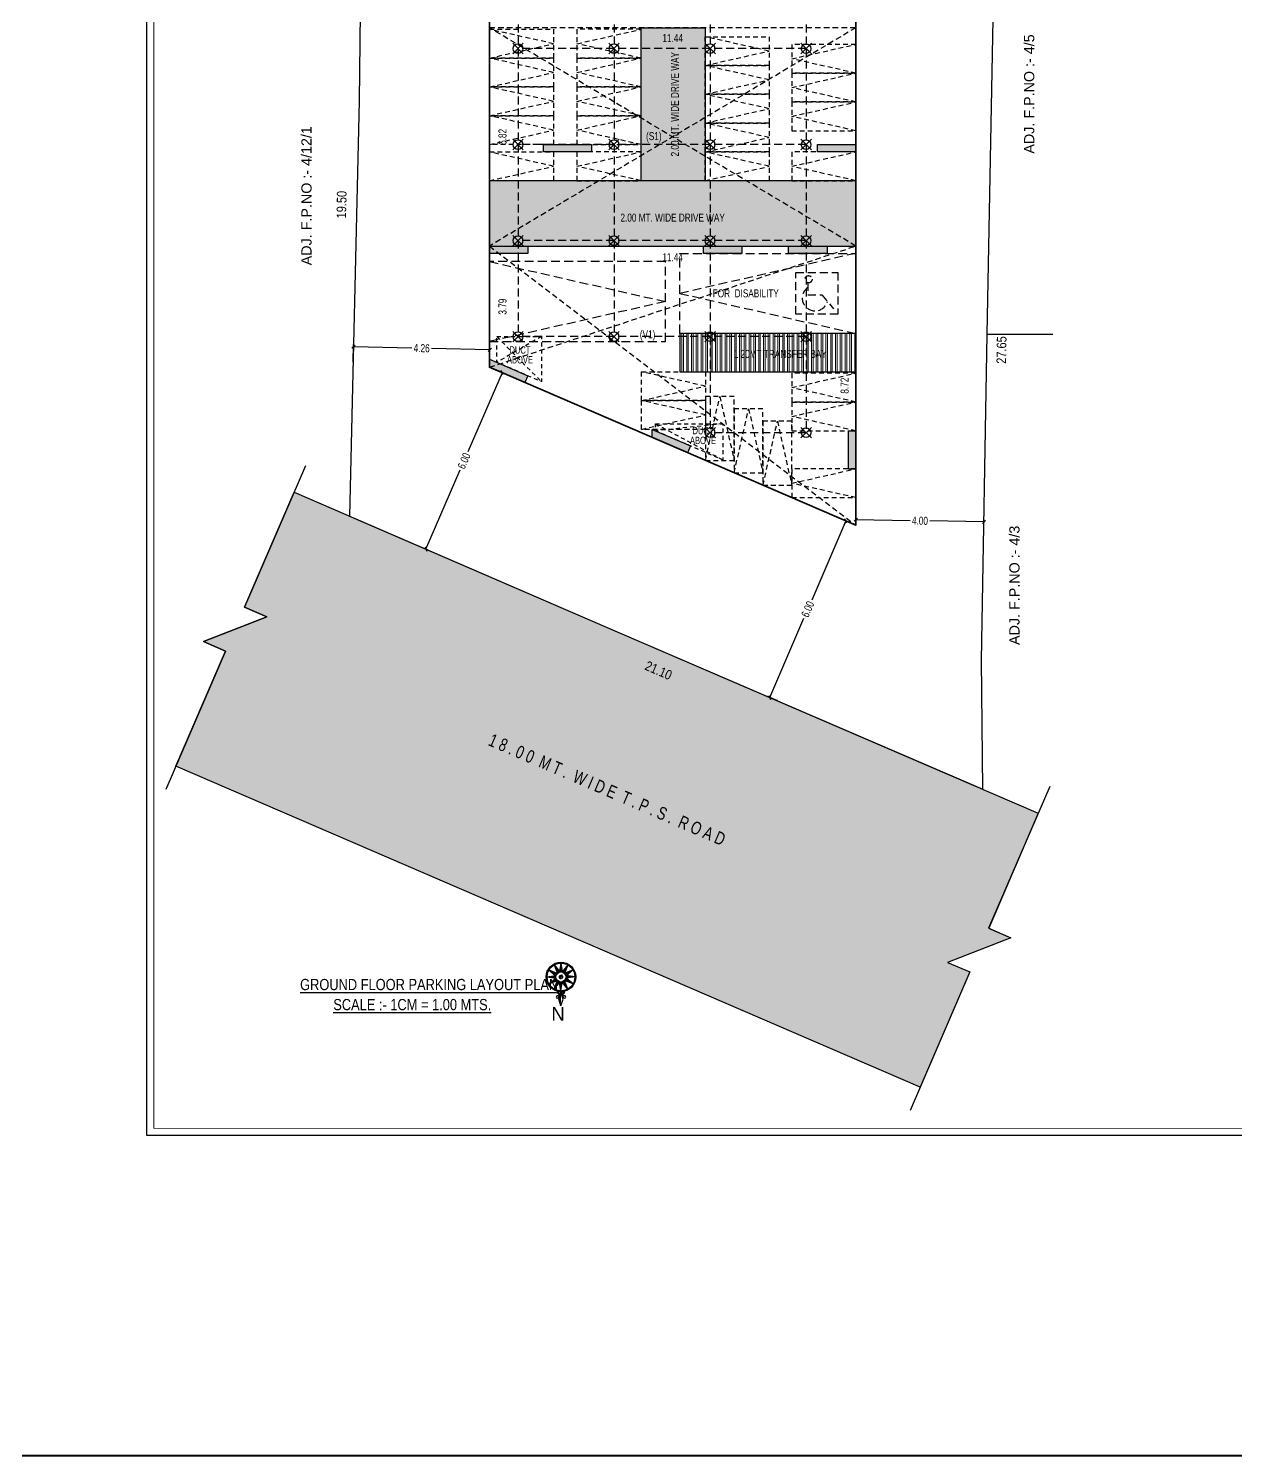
# Model space of a CAD drawing. Header units: millimetres. Extents: x 49 to 419, y 19 to 121.
# Drawn here: x 188.24 to 225.94, y 19.12 to 63.7 of the extents above; entities that cross this region are included whole.
import ezdxf
from ezdxf.enums import TextEntityAlignment as Align

# ---------------------------------------------------------------- set-up
doc = ezdxf.new("R2010")
doc.units = ezdxf.units.MM
doc.header["$MEASUREMENT"] = 0
doc.header["$PDMODE"] = 32
doc.header["$PDSIZE"] = 0.3
doc.linetypes.add('CONTINOUS', pattern=[0])
doc.linetypes.add('HIDDEN', pattern=[0.375, 0.25, -0.125])
for name, color, linetype, lineweight in [('A_BUILT UP', 1, 'Continuous', 35), ('A_FIRE SYSTEM', 1, 'HIDDEN', 25), ('F.P.LINE', 1, 'Continuous', 30)]:
    doc.layers.add(name, color=color, linetype=linetype, lineweight=lineweight)
for name, color, linetype in [('A_CAR', 251, 'HIDDEN'), ('A_DUCT', 2, 'HIDDEN'), ('A_MARGIN', 7, 'Continuous'), ('A_PARKING', 7, 'HIDDEN'), ('A_ROAD', 73, 'Continuous'), ('A_SCOOTER', 251, 'HIDDEN'), ('A_SHEET AREA TABLE-1', 7, 'Continuous'), ('A_TEXT', 7, 'Continuous'), ('COLUM HATCH_BSE', 25, 'Continuous'), ('COLUMN_BSE', 6, 'Continuous'), ('F.P.NO.', 1, 'Continuous'), ('GENERALTEXT', 7, 'Continuous'), ('K DIM IN TO IN', 7, 'Continuous'), ('K TEXT', 7, 'Continuous')]:
    doc.layers.add(name, color=color, linetype=linetype)
doc.styles.add('AAAAA', font='arial.ttf', dxfattribs={"width": 0.7})
doc.styles.add('ARIAL', font='arial.ttf')
doc.styles.add('Dinesh', font='swisscl.ttf')
doc.styles.add('GOTHICE', font='gothice_.ttf')
doc.styles.add('ROMAND', font='swissc.ttf')
doc.styles.add('SWISS', font='swisscl.ttf')
doc.dimstyles.new('Dim', dxfattribs={"dimtxt": 0.21, "dimasz": 0.1, "dimexe": 0.0625, "dimexo": 0.0625, "dimgap": 9e-05, "dimtad": 0, "dimtoh": 1, "dimzin": 0, "dimdsep": 46, "dimtxsty": 'Dinesh', "dimcen": 0, "dimclrd": 256, "dimclre": 256, "dimclrt": 256, "dimadec": 0, "dimazin": 0, "dimtfac": 1, "dimtofl": 0, "dimtmove": 0, "dimatfit": 3, "dimfxl": 0, "dimtolj": 1, "dimtzin": 0, "dimlwd": -1, "dimarcsym": 1})
doc.dimstyles.new('PARKING', dxfattribs={"dimtxt": 0.5, "dimasz": 0.12, "dimexe": 0.1, "dimexo": 0, "dimgap": 0.1, "dimtad": 0, "dimzin": 0, "dimdsep": 46, "dimtxsty": 'AAAAA', "dimblk1": 'OBLIQUE', "dimblk2": 'OBLIQUE', "dimsah": 1, "dimcen": 0, "dimdle": 0.1, "dimse1": 1, "dimse2": 1, "dimsd1": 1, "dimsd2": 1, "dimclrd": 7, "dimclre": 7, "dimclrt": 7, "dimadec": 0, "dimazin": 0, "dimtfac": 1, "dimtix": 1, "dimtofl": 0, "dimtmove": 2, "dimatfit": 3, "dimldrblk": 'OBLIQUE', "dimfxl": 0.1, "dimtolj": 1, "dimtzin": 0, "dimarcsym": 0})
doc.dimstyles.new('SAT', dxfattribs={"dimtxt": 0.23, "dimasz": 0.11, "dimexe": 0.075, "dimexo": 0.075, "dimgap": 0.06, "dimtad": 0, "dimzin": 4, "dimdsep": 46, "dimtxsty": 'ARIAL', "dimblk": 'ARCHTICK', "dimcen": 0, "dimclrd": 256, "dimclre": 256, "dimadec": 0, "dimazin": 0, "dimtfac": 0.6, "dimtix": 1, "dimtofl": 0, "dimtmove": 2, "dimatfit": 3, "dimfxl": 0, "dimtolj": 1, "dimtzin": 0, "dimlwd": -1, "dimlwe": -1, "dimarcsym": 1})

# ---------------------------------------------------------------- blocks, each defined once
blk = doc.blocks.new('_OBLIQUE')
at = {"color": 0, "linetype": 'ByBlock'}
blk.add_line((-0.5, -0.5), (0.5, 0.5), dxfattribs=at)
blk = doc.blocks.new('*D166')
at = {"layer": 'A_MARGIN', "lineweight": -2, "transparency": 16777216}
for p, q in [((214.084, 48.244), (214.088, 48.42)), ((218.085, 48.172), (218.088, 48.348))]:
    blk.add_line(p, q, dxfattribs=at)
at = {"layer": 'A_MARGIN', "transparency": 16777216}
for p, q in [((214.086, 48.357), (215.777, 48.327)), ((218.087, 48.286), (216.396, 48.316))]:
    blk.add_line(p, q, dxfattribs=at)
at = {"layer": 'Defpoints', "color": 0, "transparency": 16777216}
for p in [(214.083, 48.181), (218.087, 48.286), (218.084, 48.11)]:
    blk.add_point(p, dxfattribs=at)
at = {"layer": 'A_MARGIN', "transparency": 16777216, "xscale": 0.1, "yscale": 0.1, "zscale": 0.1}
for p, rotation in [((214.086, 48.357), 178.979631493382), ((218.087, 48.286), 358.979631493382)]:
    blk.add_blockref('_OBLIQUE', p, dxfattribs=dict(at, rotation=rotation))
at = {"layer": 'A_MARGIN', "transparency": 16777216, "insert": (216.087, 48.322), "char_height": 0.25, "attachment_point": 5, "rotation": 358.9796, "style": 'Dinesh'}
blk.add_mtext('\\A1;4.00', dxfattribs=at)
blk = doc.blocks.new('*D167')
at = {"layer": 'A_MARGIN', "transparency": 16777216}
for p, q in [((213.769, 48.316), (212.704, 45.842)), ((211.395, 42.802), (212.46, 45.276))]:
    blk.add_line(p, q, dxfattribs=at)
at = {"layer": 'A_MARGIN', "lineweight": -2, "transparency": 16777216}
for p, q in [((214.026, 48.206), (213.712, 48.341)), ((211.651, 42.692), (211.337, 42.827))]:
    blk.add_line(p, q, dxfattribs=at)
at = {"layer": 'Defpoints', "color": 0, "transparency": 16777216}
for p in [(214.083, 48.181), (211.395, 42.802), (211.709, 42.667)]:
    blk.add_point(p, dxfattribs=at)
at = {"layer": 'A_MARGIN', "transparency": 16777216, "xscale": 0.1, "yscale": 0.1, "zscale": 0.1}
for p, rotation in [((213.769, 48.316), 66.70171963049556), ((211.395, 42.802), 246.7017196304955)]:
    blk.add_blockref('_OBLIQUE', p, dxfattribs=dict(at, rotation=rotation))
at = {"layer": 'A_MARGIN', "transparency": 16777216, "insert": (212.582, 45.559), "char_height": 0.25, "attachment_point": 5, "rotation": 66.7017, "style": 'Dinesh'}
blk.add_mtext('\\A1;6.00', dxfattribs=at)
blk = doc.blocks.new('*D168')
at = {"layer": 'A_MARGIN', "lineweight": -2, "transparency": 16777216}
for p, q in [((202.696, 53.093), (203.091, 52.922)), ((200.315, 47.584), (200.71, 47.413))]:
    blk.add_line(p, q, dxfattribs=at)
at = {"layer": 'A_MARGIN', "transparency": 16777216}
for p, q in [((203.033, 52.947), (201.965, 50.475)), ((200.652, 47.438), (201.721, 49.91))]:
    blk.add_line(p, q, dxfattribs=at)
at = {"layer": 'Defpoints', "color": 0, "transparency": 16777216}
for p in [(202.638, 53.118), (200.257, 47.609), (200.652, 47.438)]:
    blk.add_point(p, dxfattribs=at)
at = {"layer": 'A_MARGIN', "transparency": 16777216, "xscale": 0.1, "yscale": 0.1, "zscale": 0.1}
for p, rotation in [((203.033, 52.947), 66.62437431015441), ((200.652, 47.438), 246.6243743101545)]:
    blk.add_blockref('_OBLIQUE', p, dxfattribs=dict(at, rotation=rotation))
at = {"layer": 'A_MARGIN', "transparency": 16777216, "insert": (201.843, 50.192), "char_height": 0.25, "attachment_point": 5, "rotation": 66.6244, "style": 'Dinesh'}
blk.add_mtext('\\A1;6.00', dxfattribs=at)
blk = doc.blocks.new('*D169')
at = {"layer": 'A_MARGIN', "lineweight": -2, "transparency": 16777216}
for p, q in [((198.378, 53.279), (198.391, 53.825)), ((202.64, 53.18), (202.652, 53.726))]:
    blk.add_line(p, q, dxfattribs=at)
at = {"layer": 'A_MARGIN', "transparency": 16777216}
for p, q in [((198.39, 53.762), (200.211, 53.72)), ((202.651, 53.663), (200.829, 53.706))]:
    blk.add_line(p, q, dxfattribs=at)
at = {"layer": 'Defpoints', "color": 0, "transparency": 16777216}
for p in [(198.39, 53.762), (198.377, 53.216), (202.638, 53.118)]:
    blk.add_point(p, dxfattribs=at)
at = {"layer": 'A_MARGIN', "transparency": 16777216, "xscale": 0.1, "yscale": 0.1, "zscale": 0.1}
for p, rotation in [((198.39, 53.762), 178.6707521960963), ((202.651, 53.663), 358.6707521960964)]:
    blk.add_blockref('_OBLIQUE', p, dxfattribs=dict(at, rotation=rotation))
at = {"layer": 'A_MARGIN', "transparency": 16777216, "insert": (200.52, 53.713), "char_height": 0.25, "attachment_point": 5, "rotation": 358.6708, "style": 'Dinesh'}
blk.add_mtext('\\A1;4.26', dxfattribs=at)
blk = doc.blocks.new('A$C43F9707E')
at = {"layer": 'A_FIRE SYSTEM', "linetype": 'CONTINOUS'}
for p, q in [((0.165, -0.165), (-0.165, 0.165)), ((-0.165, -0.165), (0.165, 0.165))]:
    blk.add_line(p, q, dxfattribs=at)
blk.add_circle((0, 0), 0.15, dxfattribs=at)
blk = doc.blocks.new('A$C2EEB2833')
at = {"layer": 'A_FIRE SYSTEM'}
for p, q in [((-2.931, 17.342), (-10.931, 17.342)), ((-10.931, 17.342), (-10.931, 5.342)), ((-6.931, 17.342), (-6.931, 5.342)), ((-2.931, 17.342), (-2.931, 5.342)), ((-2.931, 14.342), (-10.931, 14.342)), ((-2.931, 11.342), (-10.931, 11.342)), ((-2.931, 8.342), (-10.931, 8.342)), ((-2.931, 5.342), (-10.931, 5.342)), ((0, 0), (-2.931, 5.342)), ((-0.931, -1.638), (0, 0)), ((-0.931, -1.638), (-9.931, -1.638)), ((-9.931, -1.638), (-9.931, -13.638)), ((-6.931, -1.638), (-6.931, -13.638)), ((-3.931, -1.638), (-3.931, -16.638)), ((-0.931, -1.638), (-0.931, -16.638)), ((-0.931, -4.638), (-9.931, -4.638)), ((-0.931, -7.638), (-9.931, -7.638)), ((-0.931, -10.638), (-9.931, -10.638)), ((-0.931, -13.638), (-9.931, -13.638)), ((-0.931, -16.638), (-3.931, -16.638))]:
    blk.add_line(p, q, dxfattribs=at)
for p in [(-10.931, 17.342), (-6.931, 17.342), (-2.931, 17.342), (-10.931, 14.342), (-6.931, 14.342), (-2.931, 14.342), (-10.951, 11.342), (-6.951, 11.342), (-2.951, 11.342), (-10.931, 8.342), (-6.931, 8.342), (-2.931, 8.342), (-10.931, 5.342), (-6.931, 5.342), (-2.931, 5.342), (-9.931, -1.638), (-6.931, -1.638), (-3.931, -1.638), (-0.931, -1.638), (-9.931, -4.638), (-6.931, -4.638), (-3.931, -4.638), (-0.931, -4.638), (-9.931, -7.638), (-6.931, -7.638), (-3.931, -7.638), (-0.931, -7.638), (-9.931, -10.638), (-6.931, -10.638), (-3.931, -10.638), (-0.931, -10.638), (-9.931, -13.638), (-6.931, -13.638), (-3.931, -13.638), (-0.931, -13.638), (-3.931, -16.638), (-0.931, -16.638)]:
    blk.add_blockref('A$C43F9707E', p, dxfattribs=at)
blk = doc.blocks.new('*D182')
at = {"layer": 'Defpoints', "color": 0, "ltscale": 0.7, "transparency": 16777216}
for p in [(202.638, 56.906), (203.046, 56.906), (202.638, 53.118)]:
    blk.add_point(p, dxfattribs=at)
at = {"layer": 'A_PARKING', "color": 0, "ltscale": 0.7, "transparency": 16777216, "insert": (203.046, 55.012), "char_height": 0.25, "attachment_point": 5, "rotation": 90, "style": 'Dinesh'}
blk.add_mtext('\\A1;3.79', dxfattribs=at)
blk = doc.blocks.new('_ArchTick')
at = {"const_width": 0.15}
blk.add_lwpolyline([(-0.5, -0.5), (0.5, 0.5)], dxfattribs=at)
blk = doc.blocks.new('*D183')
at = {"layer": 'Defpoints', "color": 0, "ltscale": 0.7, "transparency": 16777216}
for p in [(214.083, 56.906), (213.734, 48.181), (214.083, 48.181)]:
    blk.add_point(p, dxfattribs=at)
at = {"layer": 'A_PARKING', "color": 0, "ltscale": 0.7, "transparency": 16777216, "insert": (213.734, 52.543), "char_height": 0.25, "attachment_point": 5, "rotation": 90, "style": 'Dinesh'}
blk.add_mtext('\\A1;8.72', dxfattribs=at)
blk = doc.blocks.new('*D184')
at = {"layer": 'Defpoints', "color": 0, "ltscale": 0.7, "transparency": 16777216}
for p in [(202.638, 56.906), (214.083, 56.906), (202.638, 56.556)]:
    blk.add_point(p, dxfattribs=at)
at = {"layer": 'A_PARKING', "color": 0, "ltscale": 0.7, "transparency": 16777216, "insert": (208.361, 56.556), "char_height": 0.25, "attachment_point": 5, "style": 'Dinesh'}
blk.add_mtext('\\A1;11.44', dxfattribs=at)
blk = doc.blocks.new('*D185')
at = {"layer": 'Defpoints', "color": 0, "ltscale": 0.7, "transparency": 16777216}
for p in [(202.638, 63.725), (202.638, 63.402), (214.083, 63.725)]:
    blk.add_point(p, dxfattribs=at)
at = {"layer": 'A_PARKING', "color": 0, "ltscale": 0.7, "transparency": 16777216, "insert": (208.361, 63.402), "char_height": 0.25, "attachment_point": 5, "style": 'Dinesh'}
blk.add_mtext('\\A1;11.44', dxfattribs=at)
blk = doc.blocks.new('*D186')
at = {"layer": 'Defpoints', "color": 0, "ltscale": 0.7, "transparency": 16777216}
for p in [(202.638, 63.725), (203.046, 63.725), (202.638, 56.906)]:
    blk.add_point(p, dxfattribs=at)
at = {"layer": 'A_PARKING', "color": 0, "ltscale": 0.7, "transparency": 16777216, "insert": (203.046, 60.315), "char_height": 0.25, "attachment_point": 5, "rotation": 90, "style": 'Dinesh'}
blk.add_mtext('\\A1;6.82', dxfattribs=at)
blk = doc.blocks.new('CAR1')
at = {"layer": 'A_CAR', "ltscale": 1.1}
blk.add_lwpolyline([(2.5, 0), (2.5, -5.5), (0, -5.5), (0, 0)], close=True, dxfattribs=at)
blk.add_lwpolyline([(0, 0), (1.25, -5.5), (2.5, 0)], dxfattribs=at)
blk = doc.blocks.new('A$C36180724')
at = {"layer": 'A_CAR', "color": 7, "linetype": 'HIDDEN'}
for p, q in [((-0.28, 0.33), (-0.28, -0.041)), ((-0.28, -0.041), (0.156, -0.041)), ((0.156, -0.041), (0.523, -0.478))]:
    blk.add_line(p, q, dxfattribs=at)
blk.add_lwpolyline([(-0.655, 0.65), (0.655, 0.65), (0.655, -0.65), (-0.655, -0.65)], close=True, dxfattribs=at)
blk.add_circle((-0.256, 0.441), 0.113, dxfattribs=at)
blk.add_arc((-0.053, -0.147, 0.002), 0.399, 124.7519, 344.8879, dxfattribs=at)
blk = doc.blocks.new('A$C7DEE5F00')
at = {"layer": 'A_SCOOTER', "ltscale": 0.6}
blk.add_lwpolyline([(0, 0), (0.9, 0), (0.9, 2), (0, 2)], close=True, dxfattribs=at)
blk.add_lwpolyline([(0, 0), (0.45, 2), (0.9, 0)], dxfattribs=at)
blk = doc.blocks.new('*D280')
at = {"layer": 'Defpoints', "color": 0, "transparency": 16777216}
for p in [(198.64, 67.912), (197.831, 48.478), (198.267, 48.469)]:
    blk.add_point(p, dxfattribs=at)
at = {"layer": 'K DIM IN TO IN', "color": 7, "lineweight": -3, "transparency": 16777216, "insert": (198.018, 58.199), "char_height": 0.3, "attachment_point": 5, "rotation": 88.9001, "style": 'ROMAND'}
blk.add_mtext('\\A1;19.50', dxfattribs=at)
blk = doc.blocks.new('*D281')
at = {"layer": 'Defpoints', "color": 0, "transparency": 16777216}
for p in [(198.267, 48.469), (218.052, 39.936), (217.811, 39.378)]:
    blk.add_point(p, dxfattribs=at)
at = {"layer": 'K DIM IN TO IN', "color": 7, "lineweight": -3, "transparency": 16777216, "insert": (207.919, 43.645), "char_height": 0.3, "attachment_point": 5, "rotation": 336.6687, "style": 'ROMAND'}
blk.add_mtext('\\A1;21.10', dxfattribs=at)
blk = doc.blocks.new('*D282')
at = {"layer": 'Defpoints', "color": 0, "transparency": 16777216}
for p in [(218.443, 67.389), (218.831, 67.383), (218.052, 39.936)]:
    blk.add_point(p, dxfattribs=at)
at = {"layer": 'K DIM IN TO IN', "color": 7, "lineweight": -3, "transparency": 16777216, "insert": (218.636, 53.657), "char_height": 0.3, "attachment_point": 5, "rotation": 89.1846, "style": 'ROMAND'}
blk.add_mtext('\\A1;27.65', dxfattribs=at)

msp = doc.modelspace()

# ---------------------------------------------------------------- hatches: boundary and pattern name
at = {"layer": 'A_PARKING', "linetype": 'Continuous', "lineweight": 13}
h = msp.add_hatch(dxfattribs=at)
h.set_pattern_fill('ANSI32', color=3, scale=0.400003, angle=405)
h.set_pattern_definition([(90, (941978.12581, 1113320.1637), (-0.150001294428, 2e-16), []), (90, (941978.17581, 1113320.2137), (-0.150001294428, 2e-16), [])])
h.paths.add_polyline_path([(214.083, 52.976), (214.083, 54.176), (208.583, 54.176), (208.583, 52.976)])
at = {"layer": 'A_ROAD'}
h = msp.add_hatch(color=256, dxfattribs=at)
h.paths.add_polyline_path([(209.372, 58.946), (207.372, 58.946), (207.372, 63.725), (209.372, 63.725)])
h.paths.add_polyline_path([(214.083, 58.946), (202.639, 58.946), (202.639, 56.906), (214.083, 56.906)])
h = msp.add_hatch(color=256, dxfattribs=at)
h.dxf.hatch_style = 1
h.paths.add_polyline_path([(192.843, 40.658), (216.093, 30.63), (217.643, 34.225), (216.95, 34.524), (218.928, 35.294), (218.238, 35.591), (219.784, 39.188), (206.705, 44.822), (196.535, 49.216), (194.984, 45.621), (195.678, 45.322), (193.7, 44.552), (194.394, 44.253)])
at = {"layer": 'COLUM HATCH_BSE'}
h = msp.add_hatch(color=7, dxfattribs=at)
h.dxf.hatch_style = 1
h.paths.add_polyline_path([(205.828, 60.076), (205.828, 59.846), (204.328, 59.846), (204.328, 60.076)])
h = msp.add_hatch(color=7, dxfattribs=at)
h.dxf.hatch_style = 1
h.paths.add_polyline_path([(214.083, 60.076), (214.083, 59.846), (212.883, 59.846), (212.883, 60.076)])
h = msp.add_hatch(color=7, dxfattribs=at)
h.dxf.hatch_style = 1
h.paths.add_polyline_path([(203.838, 56.906), (203.838, 56.676), (202.638, 56.676), (202.638, 56.906)])
h = msp.add_hatch(color=7, dxfattribs=at)
h.dxf.hatch_style = 1
h.paths.add_polyline_path([(210.524, 56.906), (210.524, 56.676), (209.324, 56.676), (209.324, 56.906)])
h = msp.add_hatch(color=7, dxfattribs=at)
h.dxf.hatch_style = 1
h.paths.add_polyline_path([(213.183, 56.906), (213.183, 56.676), (211.983, 56.676), (211.983, 56.906)])
h = msp.add_hatch(color=7, dxfattribs=at)
h.dxf.hatch_style = 1
h.paths.add_polyline_path([(202.638, 53.375), (203.833, 52.853), (203.74, 52.642), (202.638, 53.118)])
h = msp.add_hatch(color=7, dxfattribs=at)
h.dxf.hatch_style = 1
h.paths.add_polyline_path([(207.724, 50.924), (207.724, 51.175), (208.917, 50.66), (208.826, 50.449)])
h = msp.add_hatch(color=7, dxfattribs=at)
h.dxf.hatch_style = 1
h.paths.add_polyline_path([(213.853, 51.132), (214.083, 51.132), (214.083, 49.932), (213.853, 49.932)])

# ---------------------------------------------------------------- linework, layer by layer
at = {"color": 3, "lineweight": 40}
msp.add_lwpolyline([(419.221, 120.723), (49.302, 120.723), (49.302, 19.12), (419.221, 19.12)], close=True, dxfattribs=at)
at = {"layer": 'A_BUILT UP'}
msp.add_lwpolyline([(211.331, 86.915), (200.964, 86.915), (200.964, 71.166), (202.639, 71.166), (202.638, 53.118), (214.083, 48.181), (214.083, 70.396, 0.414214), (213.083, 71.396), (211.331, 71.396)], format="xyb", close=True, dxfattribs=at)
at = {"layer": 'A_DUCT', "color": 7, "ltscale": 0.5}
for p, q in [((204.263, 54.075), (202.869, 53.274)), ((202.869, 54.075), (204.263, 52.665)), ((209.924, 51.351), (207.824, 51.132)), ((207.824, 51.351), (209.924, 50.226))]:
    msp.add_line(p, q, dxfattribs=at)
at = {"layer": 'A_DUCT', "color": 7, "ltscale": 0.5, "flags": 128}
for points in [[(202.869, 54.075), (204.262, 54.075), (204.263, 52.665), (202.869, 53.274)], [(207.824, 51.351), (209.924, 51.351), (209.924, 50.226), (207.824, 51.132)]]:
    msp.add_lwpolyline(points, close=True, dxfattribs=at)
at = {"layer": 'A_PARKING', "ltscale": 0.7}
for p, q in [((214.083, 56.906), (202.638, 63.725)), ((214.083, 63.725), (202.638, 56.906)), ((202.638, 56.906), (214.083, 48.181)), ((202.638, 53.118), (214.083, 56.906))]:
    msp.add_line(p, q, dxfattribs=at)
for points in [[(202.638, 56.906), (214.083, 56.906), (214.083, 63.725), (202.638, 63.725)], [(202.638, 56.906), (214.083, 56.906), (214.083, 48.181), (202.638, 53.118)]]:
    msp.add_lwpolyline(points, close=True, dxfattribs=at)
at = {"layer": 'A_PARKING', "color": 7, "linetype": 'Continuous', "lineweight": -3}
msp.add_lwpolyline([(214.083, 52.976), (214.083, 54.176), (208.583, 54.176), (208.583, 52.976)], close=True, dxfattribs=at)
at = {"layer": 'A_ROAD', "color": 7, "flags": 128}
for points in [[(209.372, 58.946), (207.372, 58.946), (207.372, 63.725), (209.372, 63.725)], [(214.083, 58.946), (202.639, 58.946), (202.639, 56.906), (214.083, 56.906)]]:
    msp.add_lwpolyline(points, close=True, dxfattribs=at)
at = {"layer": 'A_ROAD', "color": 7}
for points in [[(196.891, 50.043), (194.984, 45.621), (195.678, 45.322), (193.7, 44.552), (194.394, 44.253), (192.527, 39.924)], [(220.141, 40.015), (218.233, 35.593), (218.928, 35.294), (216.95, 34.524), (217.643, 34.225), (215.776, 29.896)]]:
    msp.add_lwpolyline(points, dxfattribs=at)
msp.add_lwpolyline([(196.535, 49.216), (206.705, 44.822), (219.784, 39.188), (218.238, 35.591), (218.928, 35.294), (216.95, 34.524), (217.643, 34.225), (216.093, 30.63), (192.843, 40.658), (194.394, 44.253), (193.7, 44.552), (195.678, 45.322), (194.984, 45.621)], close=True, dxfattribs=at)
at = {"layer": 'A_SHEET AREA TABLE-1'}
msp.add_lwpolyline([(297.721, 29.12), (191.937, 29.12), (191.937, 104.085), (297.721, 104.085), (297.721, 29.12)], dxfattribs=at)
at = {"layer": 'A_SHEET AREA TABLE-1', "lineweight": 30, "const_width": 0.0269}
msp.add_lwpolyline([(297.502, 29.338), (192.155, 29.338), (192.155, 103.867), (297.503, 103.867), (297.502, 29.338)], dxfattribs=at)
at = {"layer": 'COLUMN_BSE', "color": 7}
for points in [[(205.828, 60.076), (205.828, 59.846), (204.328, 59.846), (204.328, 60.076)], [(214.083, 60.076), (214.083, 59.846), (212.883, 59.846), (212.883, 60.076)], [(203.838, 56.906), (203.838, 56.676), (202.638, 56.676), (202.638, 56.906)], [(210.524, 56.906), (210.524, 56.676), (209.324, 56.676), (209.324, 56.906)], [(213.183, 56.906), (213.183, 56.676), (211.983, 56.676), (211.983, 56.906)], [(202.638, 53.375), (203.833, 52.853), (203.74, 52.642), (202.638, 53.118)], [(207.724, 50.924), (207.724, 51.175), (208.917, 50.66), (208.826, 50.449)], [(213.853, 51.132), (214.083, 51.132), (214.083, 49.932), (213.853, 49.932)]]:
    msp.add_lwpolyline(points, close=True, dxfattribs=at)
at = {"layer": 'F.P.LINE', "color": 7, "ltscale": 5}
msp.add_line((218.191, 54.149), (220.235, 54.149), dxfattribs=at)
msp.add_lwpolyline([(196.941, 67.947), (198.64, 67.912), (198.568, 61.443), (198.267, 48.469), (206.705, 44.822), (218.052, 39.936), (218.01, 43.967), (218.191, 54.149), (218.596, 75.488), (215.433, 75.491), (215.473, 77.123), (215.715, 84.227), (215.865, 87.799), (215.98, 90.934), (196.816, 90.934), (196.888, 80.23)], close=True, dxfattribs=at)
at = {"layer": 'GENERALTEXT'}
for p, q in [((204.655, 34.446), (204.751, 34.195)), ((204.655, 34.446), (204.784, 34.222)), ((204.655, 34.446), (204.824, 34.237)), ((204.872, 34.504), (204.83, 34.239)), ((204.872, 34.504), (204.872, 34.246)), ((204.872, 34.504), (204.914, 34.239)), ((205.09, 34.446), (204.921, 34.237)), ((205.09, 34.446), (204.961, 34.222)), ((205.09, 34.446), (204.993, 34.195)), ((204.437, 34.069), (204.703, 34.111)), ((204.437, 34.069), (204.695, 34.069)), ((204.437, 34.069), (204.703, 34.027)), ((204.496, 34.287), (204.704, 34.117)), ((204.496, 34.287), (204.719, 34.157)), ((204.496, 34.287), (204.746, 34.19)), ((204.496, 33.852), (204.704, 34.021)), ((204.496, 33.852), (204.719, 33.981)), ((204.496, 33.852), (204.746, 33.948)), ((204.655, 33.692), (204.751, 33.943)), ((204.655, 33.692), (204.784, 33.916)), ((204.655, 33.692), (204.824, 33.901)), ((204.801, 34.069), (204.823, 34.069)), ((204.811, 34.105), (204.83, 34.094)), ((204.811, 34.033), (204.83, 34.045)), ((204.872, 33.634), (204.83, 33.899)), ((204.837, 34.131), (204.848, 34.111)), ((204.837, 34.007), (204.848, 34.027)), ((204.872, 34.14), (204.872, 34.118)), ((204.872, 34.118), (204.872, 34.02)), ((204.872, 33.998), (204.872, 34.02)), ((204.872, 33.634), (204.914, 33.899)), ((204.872, 33.634), (204.872, 33.892)), ((204.908, 34.131), (204.897, 34.111)), ((204.908, 34.007), (204.897, 34.027)), ((204.934, 34.105), (204.915, 34.094)), ((204.934, 34.033), (204.915, 34.045)), ((204.944, 34.069), (204.921, 34.069)), ((205.09, 33.692), (204.921, 33.901)), ((205.09, 33.692), (204.961, 33.916)), ((205.09, 33.692), (204.993, 33.943)), ((205.249, 34.287), (204.998, 34.19)), ((205.249, 33.852), (204.998, 33.948)), ((205.249, 34.287), (205.025, 34.157)), ((205.249, 33.852), (205.025, 33.981)), ((205.249, 34.287), (205.04, 34.117)), ((205.249, 33.852), (205.04, 34.021)), ((205.307, 34.069), (205.042, 34.111)), ((205.307, 34.069), (205.042, 34.027)), ((205.307, 34.069), (205.049, 34.069)), ((204.807, 33.38), (204.856, 33.521)), ((204.811, 33.552), (204.929, 33.552)), ((204.813, 33.532), (204.931, 33.532)), ((204.856, 33.611), (204.856, 33.552)), ((204.856, 33.532), (204.856, 33.521)), ((204.889, 33.611), (204.889, 33.552)), ((204.889, 33.532), (204.889, 33.521)), ((204.937, 33.38), (204.889, 33.521)), ((204.872, 33.172), (204.807, 33.38)), ((204.872, 33.172), (204.937, 33.38))]:
    msp.add_line(p, q, dxfattribs=at)
for radius in [0.463, 0.435, 0.177, 0.158, 0.0489]:
    msp.add_circle((204.872, 34.069), radius, dxfattribs=at)
for centre, radius, start, end in [((204.705, 34.068), 0.00461, 0, 180), ((204.705, 34.068), 0.00461, 180, 0), ((204.726, 33.989), 0.00461, 360, 180), ((204.726, 33.989), 0.00461, 180, 360), ((204.728, 34.151), 0.00461, 360, 180), ((204.728, 34.151), 0.00461, 180, 360), ((204.788, 34.212), 0.00461, 360, 180), ((204.788, 34.212), 0.00461, 180, 360), ((204.789, 33.928), 0.00461, 360, 180), ((204.789, 33.928), 0.00461, 180, 360), ((204.872, 34.069), 0.0245, 90, 180), ((204.872, 34.069), 0.0245, 180, 270), ((204.872, 33.903), 0.00461, 360, 180), ((204.872, 33.903), 0.00461, 180, 360), ((204.874, 34.237), 0.00461, 360, 180), ((204.874, 34.237), 0.00461, 180, 360), ((204.956, 34.212), 0.00461, 360, 180), ((204.956, 34.212), 0.00461, 180, 360), ((204.958, 33.928), 0.00461, 0, 180), ((204.958, 33.928), 0.00461, 180, 0), ((205.016, 33.987), 0.00461, 360, 180), ((205.016, 33.987), 0.00461, 180, 360), ((205.034, 34.109), 0.00461, 0, 180), ((205.034, 34.109), 0.00461, 180, 0), ((204.759, 33.446), 0.0358, 49.4714, 324.3404), ((204.781, 33.583), 0.0241, 27.9536, 328.3427), ((204.745, 33.531), 0.069, 303.2451, 0.8332), ((204.719, 33.516), 0.114, 307.3402, 8.1148), ((204.745, 33.531), 0.069, 17.671, 34.5305), ((204.719, 33.516), 0.114, 18.4127, 43.2116), ((204.813, 33.542), 0.0101, 103.9722, 274.532), ((205.025, 33.516), 0.114, 171.8852, 232.6598), ((205.025, 33.516), 0.114, 136.7884, 161.5873), ((204.932, 33.542), 0.0101, 265.468, 103.9722), ((205, 33.531), 0.069, 179.1668, 236.7549), ((205, 33.531), 0.069, 145.4695, 162.329), ((204.963, 33.583), 0.0241, 211.6573, 152.0464), ((204.985, 33.446), 0.0358, 215.6596, 130.5286)]:
    msp.add_arc(centre, radius, start, end, dxfattribs=at)
for points in [[(204.822, 34.239), (204.655, 34.446), (204.784, 34.222)], [(204.914, 34.241), (204.872, 34.504), (204.872, 34.246)], [(204.994, 34.197), (205.09, 34.446), (204.961, 34.222)], [(204.7, 34.111), (204.437, 34.069), (204.695, 34.069)], [(204.744, 34.191), (204.496, 34.287), (204.719, 34.157)], [(204.703, 34.019), (204.496, 33.852), (204.719, 33.981)], [(204.75, 33.941), (204.655, 33.692), (204.784, 33.916)], [(204.831, 33.897), (204.872, 33.634), (204.872, 33.892)], [(204.922, 33.899), (205.09, 33.692), (204.961, 33.916)], [(205, 33.947), (205.249, 33.852), (205.025, 33.981)], [(205.042, 34.119), (205.249, 34.287), (205.025, 34.157)], [(205.044, 34.027), (205.307, 34.069), (205.049, 34.069)], [(204.856, 33.521), (204.872, 33.172), (204.807, 33.38), (204.856, 33.521)], [(204.856, 33.521), (204.807, 33.38), (204.872, 33.172)], [(204.856, 33.532), (204.872, 33.532), (204.872, 33.172)]]:
    msp.add_solid(points, dxfattribs=at)

# ---------------------------------------------------------------- block references
at = {"layer": 'A_CAR', "linetype": 'HIDDEN', "rotation": 270}
msp.add_blockref('CAR1', (214.083, 56.676), dxfattribs=at)
at = {"layer": 'A_CAR', "linetype": 'HIDDEN', "xscale": -1, "rotation": 90}
msp.add_blockref('CAR1', (202.638, 56.42), dxfattribs=at)
at = {"layer": 'A_CAR', "color": 6, "lineweight": 30}
msp.add_blockref('A$C36180724', (212.862, 55.426), dxfattribs=at)
at = {"layer": 'A_FIRE SYSTEM'}
msp.add_blockref('A$C2EEB2833', (213.461, 67.712), dxfattribs=at)
at = {"layer": 'A_SCOOTER', "linetype": 'HIDDEN', "ltscale": 0.5, "xscale": -1, "rotation": 270}
for p in [(202.639, 62.776), (209.372, 62.546), (202.639, 61.876), (209.372, 61.646), (202.639, 60.976), (209.372, 60.746), (202.639, 60.076), (209.372, 59.846), (202.639, 58.946), (209.372, 58.946), (207.383, 52.078), (207.383, 51.178)]:
    msp.add_blockref('A$C7DEE5F00', p, dxfattribs=at)
at = {"layer": 'A_SCOOTER', "linetype": 'HIDDEN', "ltscale": 0.5}
for p, rotation in [((207.372, 62.776), 90.00000000000001), ((214.083, 62.306), 90), ((207.372, 61.876), 90.00000000000001), ((214.083, 61.406), 90), ((207.372, 60.976), 90.00000000000001), ((214.083, 60.506), 90), ((207.372, 60.076), 90.00000000000001), ((207.372, 58.946), 90.00000000000001), ((214.083, 58.946), 90), ((214.083, 52.032), 90), ((214.083, 51.132), 90), ((214.083, 49.044), 90)]:
    msp.add_blockref('A$C7DEE5F00', p, dxfattribs=dict(at, rotation=rotation))
for p in [(209.383, 50.208), (210.283, 49.82), (211.183, 49.432)]:
    msp.add_blockref('A$C7DEE5F00', p, dxfattribs=at)

# ---------------------------------------------------------------- texts
at = {"layer": 'A_CAR', "color": 7, "lineweight": 30, "insert": (210.646, 55.426), "char_height": 0.25, "width": 2.15387, "attachment_point": 5, "style": 'Dinesh'}
msp.add_mtext('FOR  DISABILITY', dxfattribs=at)
at = {"layer": 'A_PARKING', "ltscale": 0.8, "style": 'Dinesh'}
for s, p in [('(S1)', (207.773, 60.215)), ('(V1)', (207.578, 54.021))]:
    msp.add_text(s, height=0.25, dxfattribs=at).set_placement(p, align=Align.CENTER)
at = {"layer": 'A_PARKING', "color": 7, "style": 'SWISS'}
msp.add_text('1.20MT TRANSFER BAY', height=0.25, dxfattribs=at).set_placement((210.27, 53.409))
at = {"layer": 'A_ROAD', "color": 7, "style": 'Dinesh'}
msp.add_text('1 8 . 0 0  M T .  W I D E  T . P . S .  R O A D', height=0.4, rotation=336.6687, dxfattribs=at).set_placement((206.314, 39.923), align=Align.MIDDLE)
at = {"layer": 'A_ROAD', "color": 7, "insert": (208.434, 61.335), "char_height": 0.25, "width": 3.51646, "attachment_point": 5, "rotation": 90, "style": 'Dinesh'}
msp.add_mtext('2.00 MT. WIDE DRIVE WAY', dxfattribs=at)
at = {"layer": 'A_ROAD', "color": 7, "insert": (208.361, 57.791), "char_height": 0.25, "width": 3.51646, "attachment_point": 5, "style": 'Dinesh'}
msp.add_mtext('2.00 MT. WIDE DRIVE WAY', dxfattribs=at)
at = {"layer": 'A_TEXT', "char_height": 0.23, "width": 0.83885, "attachment_point": 5, "line_spacing_factor": 0.8, "style": 'SWISS'}
for insert in [(203.59, 53.504), (209.308, 50.984)]:
    msp.add_mtext('DUCT\\P{\\A1;ABOVE}', dxfattribs=dict(at, insert=insert))
at = {"layer": 'F.P.NO.', "style": 'ARIAL'}
for s, p in [('ADJ. F.P.NO :- 4/5', (219.659, 61.655)), ('ADJ. F.P.NO :- 4/12/1', (197.081, 58.477)), ('ADJ. F.P.NO :- 4/3', (219.198, 46.305))]:
    msp.add_text(s, height=0.32, rotation=90, dxfattribs=at).set_placement(p, align=Align.CENTER)
at = {"layer": 'GENERALTEXT', "style": 'GOTHICE'}
msp.add_text('N', height=0.432, dxfattribs=at).set_placement((204.572, 32.702))
at = {"layer": 'K TEXT', "color": 7, "style": 'ROMAND'}
for s, p in [('%%UGROUND FLOOR PARKING LAYOUT PLAN', (196.722, 33.658)), ('%%USCALE :- 1CM = 1.00 MTS.', (197.758, 33.031))]:
    msp.add_text(s, height=0.35, rotation=0, dxfattribs=at).set_placement(p)

# ---------------------------------------------------------------- dimensions: what is measured, and where the dimension line sits
at = {"layer": 'A_MARGIN'}
for p1, p2, distance, picture, middle in [((202.638, 53.118), (198.377, 53.216), -0.546, '*D169', (200.52, 53.713)), ((202.638, 53.118), (200.257, 47.609), 0.43, '*D168', (201.843, 50.192)), ((214.083, 48.181), (211.709, 42.667), -0.342, '*D167', (212.582, 45.559)), ((214.083, 48.181), (218.084, 48.11), 0.176, '*D166', (216.087, 48.322))]:
    dim = msp.add_aligned_dim(p1=p1, p2=p2, distance=distance, dimstyle='Dim', override={"dimtxt": 0.25, "dimgap": 0.05, "dimblk1": 'OBLIQUE', "dimblk2": 'OBLIQUE', "dimsah": 1}, dxfattribs=at)
    dim.commit()
    dim.dimension.update_dxf_attribs({"geometry": picture, "text_midpoint": middle})
at = {"layer": 'A_PARKING', "ltscale": 0.7}
for p1, p2, distance, picture, middle in [((214.0833, 63.7254), (202.6385, 63.7254), 0.3233, '*D185', (208.3609, 63.4021)), ((202.638, 56.906), (202.638, 63.725), -0.408, '*D186', (203.046, 60.315))]:
    dim = msp.add_aligned_dim(p1=p1, p2=p2, distance=distance, dimstyle='SAT', override={"dimtxt": 0.25, "dimgap": 0.05, "dimtxsty": 'Dinesh', "dimse1": 1, "dimse2": 1, "dimsd1": 1, "dimsd2": 1}, dxfattribs=at)
    dim.commit()
    dim.dimension.update_dxf_attribs({"geometry": picture, "text_midpoint": middle})
for base, p1, p2, picture, middle in [((203.046, 56.906), (202.638, 53.118), (202.638, 56.906), '*D182', (203.046, 55.012)), ((213.7343, 48.1811), (214.0833, 56.9056), (214.0833, 48.1811), '*D183', (213.7343, 52.5434))]:
    dim = msp.add_linear_dim(base=base, p1=p1, p2=p2, angle=90, dimstyle='SAT', override={"dimtxt": 0.25, "dimgap": 0.05, "dimtxsty": 'Dinesh', "dimse1": 1, "dimse2": 1, "dimsd1": 1, "dimsd2": 1}, dxfattribs=at)
    dim.commit()
    dim.dimension.update_dxf_attribs({"geometry": picture, "text_midpoint": middle})
dim = msp.add_linear_dim(base=(202.638287173, 56.556407332), p1=(214.083287173, 56.905603782), p2=(202.638287173, 56.905603782), dimstyle='SAT', override={"dimtxt": 0.25, "dimgap": 0.05, "dimtxsty": 'Dinesh', "dimse1": 1, "dimse2": 1, "dimsd1": 1, "dimsd2": 1}, dxfattribs=at)
dim.commit()
dim.dimension.update_dxf_attribs({"geometry": '*D184', "text_midpoint": (208.360787173, 56.556407332)})
at = {"layer": 'K DIM IN TO IN', "lineweight": -3}
for p1, p2, distance, text, picture, middle in [((198.64, 67.912), (198.267, 48.469), -0.436, '19.50', '*D280', (198.018, 58.199)), ((218.052, 39.936), (218.443, 67.389), -0.389, '27.65', '*D282', (218.636, 53.657)), ((198.267, 48.469), (218.052, 39.936), -0.607, '21.10', '*D281', (207.919, 43.645))]:
    dim = msp.add_aligned_dim(p1=p1, p2=p2, distance=distance, text=text, dimstyle='PARKING', override={"dimtxt": 0.3, "dimgap": 0.05, "dimtxsty": 'ROMAND', "dimfxl": 0.2, "dimarcsym": 1}, dxfattribs=at)
    dim.commit()
    dim.dimension.update_dxf_attribs({"geometry": picture, "text_midpoint": middle})

doc.saveas('drawing.dxf')
